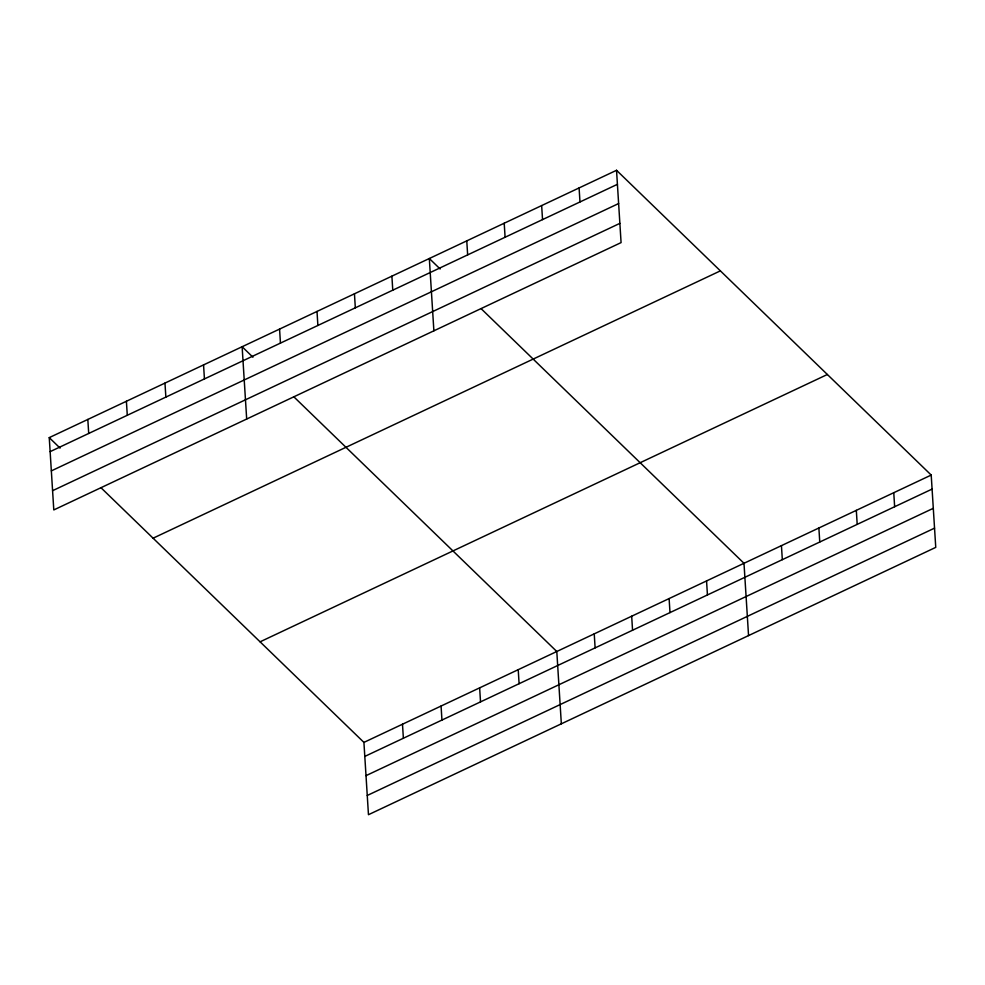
<?xml version="1.0" encoding="UTF-8"?>
<svg xmlns="http://www.w3.org/2000/svg" width="985" height="985" viewBox="0 0 985 985"><rect width="100%" height="100%" fill="white"/><g stroke="black" fill="none" stroke-linecap="round" stroke-linejoin="round"><path stroke-width="1.48" d="M616.536 170.294L621.079 242.605L53.793 509.935L49.25 437.623L616.536 170.294L931.207 475.065L935.75 547.377L368.464 814.706L363.921 742.394L101.172 487.907M50.136 451.635L617.41 184.318M51.343 470.879L618.629 203.55M52.587 490.69L619.873 223.361M153.094 538.192L720.38 270.863M260.077 641.826L827.363 374.497M363.921 742.394L931.207 475.065M364.795 756.418L932.081 489.089M366.014 775.651L933.288 508.322M367.257 795.474L934.543 528.145M440.147 268.991L429.325 258.513L433.88 330.825M481.246 308.798L743.995 563.285L748.551 635.596M252.948 357.21L242.125 346.732L246.681 419.044M294.047 397.017L556.796 651.504L561.339 723.815M49.25 437.623L60.073 448.101M893.764 492.709L894.639 506.733M856.322 510.353L857.196 524.377M818.88 527.997L819.766 542.021M781.437 545.641L782.324 559.665M706.553 580.928L707.439 594.952M669.111 598.572L669.997 612.596M631.68 616.216L632.555 630.24M579.094 187.938L579.98 201.962M594.238 633.86L595.112 647.884M541.652 205.582L542.538 219.606M504.209 223.226L505.096 237.25M518.221 669.689L519.095 683.701M466.767 240.869L467.653 254.893M479.646 687.862L480.52 701.886M441.071 706.036L441.945 720.06M391.895 276.157L392.769 290.181M402.496 724.221L403.37 738.245M354.452 293.801L355.326 307.825M317.01 311.445L317.884 325.456M279.568 329.088L280.454 343.1M203.55 364.906L204.437 378.929M164.975 383.079L165.862 397.103M126.4 401.264L127.287 415.288M87.825 419.438L88.712 433.462"/></g></svg>
